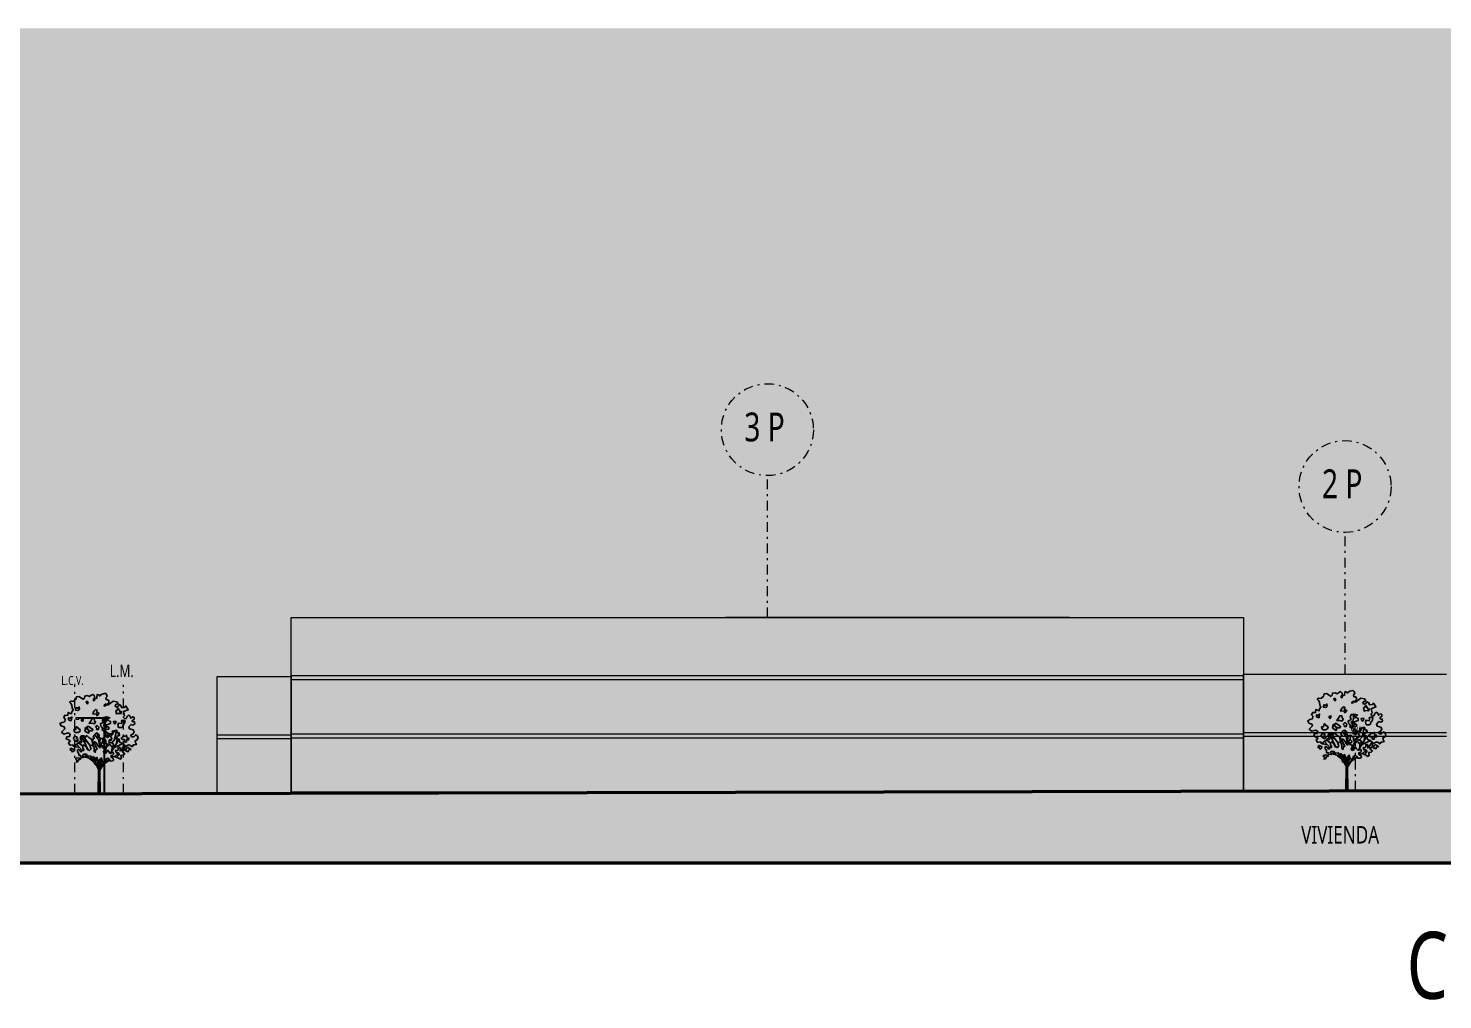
# Model space of a CAD drawing. Header units: millimetres. Extents: x -71 to 10084, y -63 to 6230.
# Drawn here: x 6089 to 6161.9, y 4150 to 4200 of the extents above; entities that cross this region are included whole.
import ezdxf

# ---------------------------------------------------------------- set-up
doc = ezdxf.new("R2010")
doc.units = ezdxf.units.MM
doc.linetypes.add('TRAZO_Y_PUNTO', pattern=[1, 0.5, -0.25, 0, -0.25])
for name, color, linetype, lineweight, true_color in [('EJES', 154, 'TRAZO_Y_PUNTO', 20, 0x004f9e), ('HATCHS', 252, 'Continuous', 5, 0x898989), ('LINEA TIERRA', 18, 'Continuous', 50, 0x000000), ('TEXTO', 154, 'Continuous', 5, 0x004f9e), ('VISTA', 18, 'Continuous', 15, 0x000000)]:
    doc.layers.add(name, color=color, linetype=linetype, lineweight=lineweight, true_color=true_color)
doc.layers.add('MEDIANERA', color=30, linetype='TRAZO_Y_PUNTO', lineweight=20)
doc.styles.add('COTAS', font='Yu Gothic.ttf', dxfattribs={"width": 0.75})

# ---------------------------------------------------------------- blocks, each defined once
blk = doc.blocks.new('luz')
at = {"layer": 'VISTA'}
for p, q in [((5841.926, 4080.539), (5840.426, 4080.539)), ((5840.426, 4080.539), (5840.426, 4080.478)), ((5840.426, 4080.478), (5840.576, 4080.478)), ((5840.576, 4080.478), (5840.576, 4080.539)), ((5841.896, 4080.509), (5840.576, 4080.509)), ((5841.896, 4076.639), (5841.896, 4080.509)), ((5841.926, 4076.639), (5841.926, 4080.539))]:
    blk.add_line(p, q, dxfattribs=at)
blk = doc.blocks.new('A$C1DFE790B')
at = {"layer": 'HATCHS', "true_color": 0xa3b39e, "transparency": 33554559}
h = blk.add_hatch(color=253, dxfattribs=at)
h.dxf.hatch_style = 1
h.paths.add_polyline_path([(827, 1101), (812, 1083), (777, 1078), (766, 1106), (744, 1118), (734, 1101), (714, 1088), (694, 1098), (699, 1116), (729, 1131), (714, 1153), (669, 1161), (601, 1113), (596, 1128), (612, 1146), (612, 1171), (589, 1183), (579, 1181), (576, 1203), (592, 1219), (584, 1246), (571, 1261), (529, 1251), (506, 1236), (499, 1226), (491, 1239), (469, 1246), (464, 1214), (466, 1203), (449, 1196), (436, 1196), (433, 1171), (421, 1168), (421, 1191), (433, 1203), (433, 1228), (413, 1246), (391, 1236), (371, 1219), (343, 1231), (311, 1226), (306, 1199), (290, 1186), (270, 1201), (238, 1221), (206, 1216), (198, 1186), (178, 1171), (173, 1158), (140, 1163), (120, 1151), (135, 1133), (148, 1111), (153, 1076), (165, 1048), (150, 1028), (143, 1003), (103, 1021), (98, 981), (63, 985), (47, 955), (65, 935), (60, 902), (27, 893), (0, 880), (15, 850), (52, 838), (60, 815), (20, 772), (47, 747), (103, 762), (128, 745), (120, 717), (87, 715), (78, 687), (105, 675), (128, 662), (120, 649), (108, 644), (120, 612), (130, 609), (160, 614), (173, 592), (193, 592), (195, 609), (226, 632), (238, 629), (248, 659), (255, 652), (268, 639), (276, 657), (266, 672), (255, 702), (268, 725), (301, 725), (326, 712), (336, 730), (363, 704), (386, 687), (418, 682), (433, 697), (416, 707), (426, 727), (449, 755), (469, 762), (491, 739), (489, 717), (509, 687), (541, 697), (574, 669), (574, 642), (586, 622), (614, 627), (632, 612), (641, 597), (674, 602), (674, 619), (659, 632), (612, 647), (621, 679), (639, 667), (652, 692), (636, 717), (616, 730), (599, 704), (571, 719), (571, 747), (579, 777), (614, 750), (659, 750), (661, 752), (656, 785), (712, 797), (722, 765), (744, 762), (749, 732), (732, 727), (712, 717), (719, 692), (743, 684), (742, 683), (752, 642), (789, 632), (799, 624), (822, 592), (862, 612), (879, 609), (905, 589), (922, 612), (932, 612), (960, 617), (950, 642), (945, 664), (970, 677), (982, 704), (970, 727), (952, 739), (927, 715), (900, 715), (890, 735), (910, 745), (920, 750), (930, 777), (920, 800), (874, 812), (865, 838), (894, 870), (917, 862), (940, 875), (935, 902), (917, 900), (905, 915), (930, 935), (930, 960), (912, 965), (892, 948), (872, 981), (862, 985), (845, 970), (832, 943), (814, 938), (794, 960), (810, 978), (797, 1030), (857, 1053)])
h.paths.add_polyline_path([(344, 1128), (330, 1151), (338, 1162), (355, 1151)], flags=16)
h.paths.add_polyline_path([(427, 1036), (447, 1056), (467, 1048), (459, 1025), (490, 1010), (467, 979), (456, 1002), (413, 999)], flags=16)
h.paths.add_polyline_path([(244, 1065), (232, 1050), (221, 1045), (195, 1050), (201, 1071), (207, 1082), (221, 1073), (241, 1088)], flags=16)
h.paths.add_polyline_path([(404, 942), (430, 939), (433, 919), (439, 904), (447, 904), (433, 876), (404, 884), (367, 881), (390, 919)], flags=16)
h.paths.add_polyline_path([(292, 942), (292, 924), (281, 907), (267, 927), (270, 933)], flags=16)
h.paths.add_polyline_path([(553, 1111), (570, 1122), (579, 1128), (582, 1111), (556, 1099)], flags=16)
h.paths.add_polyline_path([(355, 847), (413, 807), (398, 784), (370, 795), (358, 758), (313, 784), (321, 816), (315, 824)], flags=16)
h.paths.add_polyline_path([(547, 956), (582, 964), (625, 953), (607, 942), (596, 919), (633, 910), (633, 881), (610, 873), (587, 864), (553, 870), (547, 853), (585, 847), (616, 830), (610, 810), (570, 801), (559, 781), (530, 801), (536, 818), (527, 836), (513, 847), (510, 879), (527, 884), (544, 899), (533, 924)], flags=16)
h.paths.add_polyline_path([(149, 962), (144, 930), (138, 916), (109, 927), (109, 953), (126, 947)], flags=16)
h.paths.add_polyline_path([(467, 856), (490, 836), (484, 804), (459, 807), (464, 821), (447, 838)], flags=16)
h.paths.add_polyline_path([(229, 827), (227, 816), (244, 816), (255, 795), (250, 781), (227, 767), (192, 767), (178, 784), (175, 804), (198, 804), (201, 821), (207, 841)], flags=16)
h.paths.add_polyline_path([(702, 1042), (711, 1042), (725, 1068), (736, 1073), (736, 1050), (748, 1050), (756, 1025), (774, 1030), (765, 1005), (719, 1007), (711, 999)], flags=16)
h.paths.add_polyline_path([(672, 494), (672, 506), (664, 521), (632, 506), (614, 527), (604, 544), (592, 539), (581, 514), (556, 506), (546, 532), (561, 541), (556, 572), (531, 579), (531, 602), (549, 602), (556, 624), (536, 639), (516, 632), (516, 609), (499, 574), (484, 592), (473, 609), (453, 639), (433, 652), (421, 642), (436, 617), (466, 557), (453, 557), (446, 537), (444, 519), (429, 529), (429, 547), (429, 574), (421, 597), (398, 609), (386, 604), (378, 589), (391, 564), (386, 557), (369, 541), (341, 557), (328, 594), (298, 609), (288, 607), (288, 579), (298, 552), (293, 539), (283, 549), (276, 544), (270, 527), (263, 524), (250, 541), (228, 557), (221, 552), (221, 527), (238, 504), (238, 489), (241, 477), (261, 477), (261, 461), (288, 454), (296, 454), (293, 466), (288, 477), (288, 486), (303, 497), (331, 494), (338, 486), (323, 484), (323, 464), (351, 471), (383, 474), (391, 464), (384, 432), (385, 431), (406, 429), (403, 454), (421, 466), (421, 457), (444, 444), (466, 454), (469, 426), (479, 409), (501, 431), (519, 449), (526, 429), (534, 401), (546, 396), (566, 404), (571, 429), (599, 446), (616, 431), (629, 411), (639, 409), (662, 411), (674, 426), (667, 444), (641, 457), (641, 479), (654, 477)])
h.paths.add_polyline_path([(789, 519), (782, 544), (754, 537), (757, 569), (749, 582), (732, 582), (732, 552), (714, 539), (697, 544), (704, 514), (734, 512), (744, 489), (724, 477), (724, 454), (734, 444), (759, 431), (772, 451), (764, 479), (799, 486), (814, 501)])
h.paths.add_polyline_path([(865, 549), (890, 554), (870, 569), (847, 582), (834, 567), (824, 539), (857, 527)])
h.paths.add_polyline_path([(263, 437), (246, 446), (226, 451), (198, 444), (198, 429), (210, 421), (206, 396), (223, 399), (230, 424), (238, 426)])
h.paths.add_polyline_path([(178, 552), (165, 559), (138, 569), (128, 544), (145, 544), (153, 524), (175, 534)])
for p, q in [((579, 907), (565, 962)), ((567, 873), (587, 956)), ((355, 547), (273, 716)), ((383, 596), (288, 727)), ((316, 690), (314, 719)), ((341, 810), (315, 821)), ((361, 784), (338, 830)), ((482, 681), (432, 734)), ((435, 737), (476, 693)), ((476, 693), (467, 760)), ((550, 787), (590, 841)), ((553, 798), (562, 850)), ((579, 712), (604, 757)), ((622, 727), (627, 749)), ((636, 715), (692, 797)), ((650, 639), (716, 715)), ((685, 679), (708, 792)), ((733, 724), (737, 765)), ((238, 582), (183, 589)), ((276, 544), (210, 617)), ((286, 596), (242, 635)), ((339, 652), (262, 698)), ((417, 601), (394, 685)), ((408, 642), (412, 685)), ((502, 582), (482, 681)), ((505, 687), (498, 616)), ((498, 616), (505, 595)), ((529, 635), (543, 696)), ((556, 508), (592, 623)), ((563, 506), (579, 576)), ((579, 576), (623, 618)), ((634, 507), (743, 684)), ((653, 538), (654, 597)), ((684, 579), (788, 629)), ((711, 630), (718, 696)), ((764, 544), (807, 604)), ((784, 534), (832, 557)), ((807, 544), (819, 592)), ((369, 446), (295, 466)), ((322, 482), (313, 489)), ((376, 439), (335, 471)), ((429, 396), (376, 439)), ((431, 399), (397, 428)), ((491, 309), (407, 456)), ((413, 457), (444, 404)), ((436, 369), (429, 396)), ((438, 374), (431, 399)), ((466, 341), (436, 369)), ((465, 350), (438, 374)), ((443, 444), (452, 384)), ((444, 404), (444, 446)), ((452, 384), (488, 326)), ((496, 314), (458, 450)), ((494, 340), (471, 418)), ((490, 356), (493, 421)), ((514, 440), (494, 340)), ((496, 314), (521, 448)), ((496, 314), (528, 416)), ((501, 294), (593, 442)), ((505, 314), (561, 402)), ((554, 374), (621, 422)), ((564, 391), (618, 421)), ((645, 456), (694, 471)), ((682, 466), (722, 451)), ((694, 471), (732, 506)), ((486, 296), (466, 341)), ((481, 5), (484, 296)), ((491, 0), (491, 309)), ((506, 0), (501, 294)), ((502, 319), (505, 314))]:
    blk.add_line(p, q)
for points in [[(238, 629), (226, 632), (195, 609), (193, 592), (173, 592), (160, 614), (130, 609), (120, 612), (108, 644), (120, 649), (128, 662), (105, 675), (78, 687), (87, 715), (120, 717), (128, 745), (103, 762), (47, 747), (20, 772), (60, 815), (52, 838), (15, 850), (0, 880), (27, 893), (60, 902), (65, 935), (47, 955), (63, 985), (98, 981), (103, 1021), (143, 1003), (150, 1028), (165, 1048), (153, 1076), (148, 1111), (135, 1133), (120, 1151), (140, 1163), (173, 1158), (178, 1171), (198, 1186), (206, 1216), (238, 1221), (270, 1201), (290, 1186), (306, 1199), (311, 1226), (343, 1231), (371, 1219), (391, 1236), (413, 1246), (433, 1228), (433, 1203), (421, 1191), (421, 1168), (433, 1171), (436, 1196), (449, 1196), (466, 1203), (464, 1214), (469, 1246), (491, 1239), (499, 1226), (506, 1236), (529, 1251), (571, 1261), (584, 1246), (592, 1219), (576, 1203), (579, 1181), (589, 1183), (612, 1171), (612, 1146), (596, 1128), (601, 1113), (669, 1161), (714, 1153), (729, 1131), (699, 1116), (694, 1098), (714, 1088), (734, 1101), (744, 1118), (766, 1106), (777, 1078), (812, 1083), (827, 1101), (857, 1053), (797, 1030), (810, 978), (794, 960), (814, 938), (832, 943), (845, 970), (862, 985), (872, 981), (892, 948), (912, 965), (930, 960), (930, 935), (905, 915), (917, 900), (935, 902), (940, 875), (917, 862), (894, 870), (865, 838), (874, 812), (920, 800), (930, 777), (920, 750), (910, 745), (890, 735), (900, 715), (927, 715), (952, 739), (970, 727), (982, 704), (970, 677), (945, 664), (950, 642), (960, 617), (932, 612), (922, 612), (905, 589), (879, 609), (862, 612), (822, 592), (799, 624), (799, 624), (789, 632), (752, 642), (742, 684), (719, 692), (712, 717), (732, 727), (749, 732), (744, 762), (722, 765), (712, 797), (656, 785), (662, 750), (614, 750), (579, 777), (571, 747), (571, 719), (599, 704), (616, 730), (636, 717), (652, 692), (639, 667), (621, 679), (612, 647), (659, 632), (674, 619), (674, 602), (641, 597), (632, 612), (614, 627), (586, 622), (574, 642), (574, 669), (541, 697), (509, 687), (489, 717), (491, 739), (469, 762), (449, 755), (426, 727), (416, 707), (433, 697), (418, 682), (386, 687), (363, 704), (336, 730), (326, 712), (301, 725), (268, 725), (255, 702), (266, 672), (276, 657), (268, 639), (255, 652), (248, 659), (238, 629)], [(244, 1065), (241, 1088), (221, 1073), (207, 1082), (201, 1071), (195, 1050), (221, 1045), (232, 1050)], [(355, 1151), (338, 1162), (330, 1151), (344, 1128)], [(570, 1122), (579, 1128), (582, 1111), (556, 1099), (553, 1111)], [(725, 1068), (736, 1073), (736, 1050), (748, 1050), (756, 1025), (774, 1030), (765, 1005), (719, 1007), (711, 999), (702, 1042), (711, 1042)], [(109, 927), (109, 953), (126, 947), (149, 962), (144, 930), (138, 916)], [(270, 933), (267, 927), (281, 907), (292, 924), (292, 942)], [(390, 919), (404, 942), (430, 939), (433, 919), (439, 904), (447, 904), (433, 876), (404, 884), (367, 881)], [(427, 1036), (447, 1056), (467, 1048), (459, 1025), (490, 1010), (467, 979), (456, 1002), (413, 999)], [(559, 781), (530, 801), (536, 818), (527, 836), (513, 847), (510, 879), (527, 884), (544, 899), (533, 924), (547, 956), (582, 964), (625, 953), (607, 942), (596, 919), (633, 910), (633, 881), (610, 873), (587, 864), (553, 870), (547, 853), (585, 847), (616, 830), (610, 810), (570, 801)], [(676, 887), (673, 907), (699, 910), (705, 899), (691, 876)], [(728, 861), (733, 887), (771, 879), (776, 899), (774, 919), (791, 924), (817, 916), (808, 876), (791, 864), (788, 838), (774, 830), (736, 830)], [(175, 678), (169, 698), (187, 721), (215, 710), (209, 689), (227, 678), (215, 652)], [(227, 816), (244, 816), (255, 795), (250, 781), (227, 767), (192, 767), (178, 784), (175, 804), (198, 804), (201, 821), (207, 841), (229, 827)], [(398, 784), (413, 807), (355, 847), (315, 824), (321, 816), (313, 784), (358, 758), (370, 795)], [(484, 804), (490, 836), (467, 856), (447, 838), (464, 821), (459, 807)], [(782, 701), (796, 724), (822, 718), (837, 735), (842, 698), (865, 698), (859, 672), (834, 678), (837, 649), (817, 646), (811, 652), (811, 678), (782, 678), (765, 695)], [(165, 559), (138, 569), (128, 544), (145, 544), (153, 524), (175, 534), (178, 552)], [(331, 494), (303, 497), (288, 486), (288, 477), (293, 466), (296, 454), (288, 454), (261, 461), (261, 477), (241, 477), (238, 489), (238, 504), (221, 527), (221, 552), (228, 557), (250, 541), (263, 524), (270, 527), (276, 544), (283, 549), (293, 539), (298, 552), (288, 579), (288, 607), (298, 609), (328, 594), (341, 557), (369, 541), (386, 557), (391, 564), (378, 589), (386, 604), (398, 609), (421, 597), (429, 574), (429, 547), (429, 529), (444, 519), (446, 537), (453, 557), (466, 557), (436, 617), (421, 642), (433, 652), (453, 639), (473, 609), (484, 592), (499, 574), (516, 609), (516, 632), (536, 639), (556, 624), (549, 602), (531, 602), (531, 579), (556, 572), (561, 541), (546, 532), (556, 506), (581, 514), (592, 539), (604, 544), (614, 527), (632, 506), (664, 521), (672, 506), (672, 494), (654, 477), (641, 479), (641, 457), (667, 444), (674, 426), (662, 411), (639, 409), (629, 411), (616, 431), (599, 446), (571, 429), (566, 404), (546, 396), (534, 401), (526, 429), (519, 449), (501, 431), (479, 409), (469, 426), (466, 454), (444, 444), (421, 457), (421, 466), (403, 454), (406, 429), (383, 431), (391, 464), (383, 474), (351, 471), (323, 464), (323, 484), (338, 486)], [(757, 569), (749, 582), (732, 582), (732, 552), (714, 539), (697, 544), (704, 514), (734, 512), (744, 489), (724, 477), (724, 454), (734, 444), (759, 431), (772, 451), (764, 479), (799, 486), (814, 501), (789, 519), (782, 544), (754, 537)], [(847, 582), (834, 567), (824, 539), (857, 527), (865, 549), (890, 554), (870, 569)], [(246, 446), (226, 451), (198, 444), (198, 429), (210, 421), (206, 396), (223, 399), (230, 424), (238, 426), (263, 437)]]:
    blk.add_lwpolyline(points, close=True)

msp = doc.modelspace()

# ---------------------------------------------------------------- hatches: boundary and pattern name
at = {"layer": 'HATCHS', "transparency": 33554661}
h = msp.add_hatch(dxfattribs=at)
h.set_pattern_fill('EARTH', color=256, scale=0.25, angle=45)
h.set_pattern_definition([(90, (0, 0), (-0.396875, 0.396875), [0.396875, -0.396875]), (90, (-0.14883, 0), (-0.396875, 0.396875), [0.396875, -0.396875]), (90, (-0.29766, 0), (-0.396875, 0.396875), [0.396875, -0.396875]), (180, (-0.34727, 0.0496), (-0.396875, -0.396875), [0.396875, -0.396875]), (180, (-0.34727, 0.19844), (-0.396875, -0.396875), [0.396875, -0.396875]), (180, (-0.34727, 0.34727), (-0.396875, -0.396875), [0.396875, -0.396875])])
h.paths.add_polyline_path([(5847.2, 4157), (6492.225, 4157), (6492.225, 4161.5), (5847.2, 4160)])
at = {"layer": 'VISTA', "transparency": 33554585}
h = msp.add_hatch(color=256, dxfattribs=at)
h.dxf.hatch_style = 1
h.set_gradient(color1=(194, 240, 234), color2=(228, 231, 231), rotation=273)
h.paths.add_polyline_path([(5847.2, 4160), (6492.225, 4161.5), (6492.225, 4200), (5847.2, 4200)])

# ---------------------------------------------------------------- linework, layer by layer
at = {"layer": 'EJES'}
for p, q in [((6127.082, 4169.651), (6127.082, 4176.951)), ((6156.829, 4166.723), (6156.829, 4174.023))]:
    msp.add_line(p, q, dxfattribs=at)
for centre in [(6127.082, 4179.319), (6156.829, 4176.391)]:
    msp.add_circle(centre, 2.368, dxfattribs=at)
at = {"layer": 'LINEA TIERRA'}
for p, q in [((5847.2, 4160), (6492.225, 4161.5)), ((5847.2, 4157), (6492.225, 4157))]:
    msp.add_line(p, q, dxfattribs=at)
at = {"layer": 'MEDIANERA'}
for p, q in [((6091.419, 4160.568), (6091.419, 4166.168)), ((6093.92, 4160.574), (6093.92, 4166.174)), ((6157.371, 4160.721), (6157.371, 4163.721))]:
    msp.add_line(p, q, dxfattribs=at)
at = {"layer": 'VISTA'}
for p, q in [((6102.566, 4160.651), (6102.566, 4169.651)), ((6102.566, 4169.651), (6151.598, 4169.651)), ((6124.924, 4169.666), (6142.632, 4169.666)), ((6124.924, 4169.651), (6124.924, 4169.666)), ((6142.632, 4169.651), (6124.924, 4169.651)), ((6142.632, 4169.666), (6142.632, 4169.651)), ((6151.598, 4169.651), (6151.598, 4160.651)), ((6098.751, 4160.604), (6098.751, 4166.604)), ((6098.751, 4166.604), (6102.566, 4166.604)), ((6102.566, 4166.651), (6151.598, 4166.651)), ((6102.566, 4166.604), (6102.566, 4160.651)), ((6102.566, 4166.451), (6151.598, 4166.451)), ((6151.598, 4160.723), (6151.598, 4166.723)), ((6151.598, 4166.723), (6162.06, 4166.723)), ((6098.751, 4163.604), (6102.566, 4163.604)), ((6098.751, 4163.404), (6102.566, 4163.404)), ((6102.566, 4163.651), (6151.598, 4163.651)), ((6102.566, 4163.451), (6151.598, 4163.451)), ((6151.598, 4163.723), (6162.06, 4163.723)), ((6151.598, 4163.523), (6162.06, 4163.523)), ((6115.278, 4160.604), (6098.751, 4160.604)), ((6102.566, 4160.651), (6115.278, 4160.651)), ((6151.598, 4160.651), (6102.566, 4160.651)), ((6115.278, 4160.651), (6115.278, 4160.604)), ((6166.237, 4160.723), (6151.598, 4160.723))]:
    msp.add_line(p, q, dxfattribs=at)

# ---------------------------------------------------------------- block references
at = {"xscale": 0.0040992143468804, "yscale": 0.0040992143468804, "zscale": 0.0040992143468804}
for p in [(6090.656, 4160.571), (6154.906, 4160.72)]:
    msp.add_blockref('A$C1DFE790B', p, dxfattribs=at)
at = {"layer": 'VISTA'}
msp.add_blockref('luz', (251.043, 83.929), dxfattribs=at)

# ---------------------------------------------------------------- texts
at = {"layer": 'EJES', "style": 'COTAS', "width": 0.75}
for s, p in [('3 P', (6125.893, 4178.719)), ('2 P', (6155.64, 4175.791))]:
    msp.add_text(s, height=1.4842, dxfattribs=at).set_placement(p)
at = {"layer": 'HATCHS', "style": 'COTAS', "width": 0.75}
msp.add_text('CORTE A-A', height=3.4492, dxfattribs=at).set_placement((6160.001, 4150))
at = {"layer": 'TEXTO', "style": 'COTAS', "width": 0.75}
for s, height, p in [('L.M.', 0.6391, (6093.22, 4166.574)), ('L.C.V.', 0.4616, (6090.719, 4166.168)), ('L.ME.', 0.1967, (6157.121, 4163.821)), ('VIVIENDA', 0.9, (6154.571, 4158))]:
    msp.add_text(s, height=height, dxfattribs=at).set_placement(p)

doc.saveas('drawing.dxf')
